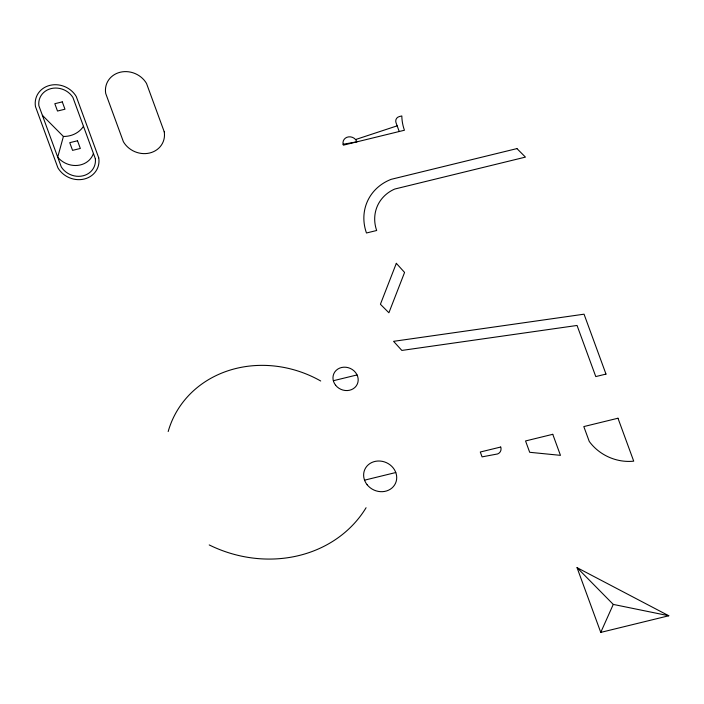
<?xml version="1.0" encoding="UTF-8"?>
<svg xmlns="http://www.w3.org/2000/svg" width="704" height="704" viewBox="0 0 704 704"><rect width="100%" height="100%" fill="white"/><g stroke="black" fill="none" stroke-linecap="round" stroke-linejoin="round"><path stroke-width="1.06" d="M83.477 126.315A25.731 22.986 24.1 0 1 63.404 136.462L57.71 157.159A20.979 18.744 24.1 0 0 77.669 165.396A20.979 18.744 24.1 0 0 93.43 153.49M600.758 632.394L613.272 604.41L577.042 567.644L600.758 632.394L668.8 615.762L577.042 567.644M399.23 131.507L396.026 122.751A5.597 5.007 24.1 0 1 399.406 116.538L401.826 115.949A50.362 44.994 24.1 0 0 404.43 130.24L343.367 145.156L343.112 144.258A7.33 6.547 24.1 0 1 346.984 137.271A7.33 6.547 24.1 0 1 355.599 139.542L397.153 125.84M333.344 380.723L357.06 374.933M364.549 480.163L395.789 472.525M343.112 144.258L356.981 141.83L355.599 139.542M613.272 604.41L668.8 615.762M42.372 115.298L63.404 136.462M366.071 507.734A123.561 110.387 24.1 0 1 209.22 544.94M168.177 431.543A107.967 96.457 24.1 0 1 320.707 380.996M396.326 263.331L380.415 304.26L388.898 312.77L404.58 272.43L396.326 263.331M62.286 101.878L54.815 103.708L57.499 111.038L64.97 109.217L62.286 101.878M77.519 140.774L69.749 142.674L72.565 150.366L80.335 148.465L77.519 140.774M516.947 148.597L391.186 179.326A50.362 44.994 24.1 0 0 366.467 232.989L376.675 230.498A39.626 35.402 24.1 0 1 394.75 189.042L525.439 157.106L516.947 148.597M605.986 374.088L595.778 376.578L577.051 325.459L401.843 350.434L393.58 341.334L584.047 314.186L605.986 374.088M617.98 418.229L583.81 426.58L589.257 441.443A44.871 40.084 24.1 0 0 633.714 461.164L617.98 418.229M500.711 447.031L480.295 452.012L482.073 456.87L497.684 453.939A6.494 5.799 24.1 0 0 500.711 447.031M552.763 434.306L525.545 440.959L529.69 452.294L560.463 455.347L552.763 434.306M164.234 131.806L146.52 83.45A22.361 19.976 24.1 0 0 120.173 72.248A22.361 19.976 24.1 0 0 105.697 93.421L123.411 141.786A22.361 19.976 24.1 0 0 149.75 152.988A22.361 19.976 24.1 0 0 164.234 131.806M98.736 157.854L76.278 96.545A22.361 19.976 24.1 0 0 49.94 85.351A22.361 19.976 24.1 0 0 35.455 106.524L57.913 167.834A22.361 19.976 24.1 0 0 84.251 179.036A22.361 19.976 24.1 0 0 98.736 157.854M95.339 158.69L72.882 97.381A18.779 16.782 24.1 0 0 51.128 88.581A18.779 16.782 24.1 0 0 38.861 105.697L61.318 167.006A18.779 16.782 24.1 0 0 83.072 175.798A18.779 16.782 24.1 0 0 95.339 158.69M335.632 385.264A12.83 11.458 24.1 0 0 357.271 384.164A12.83 11.458 24.1 0 0 343.842 367.189A12.83 11.458 24.1 0 0 335.632 385.264M367.127 484.739A16.826 15.03 24.1 0 0 395.507 483.278A16.826 15.03 24.1 0 0 377.881 461.023A16.826 15.03 24.1 0 0 367.127 484.739"/></g></svg>
